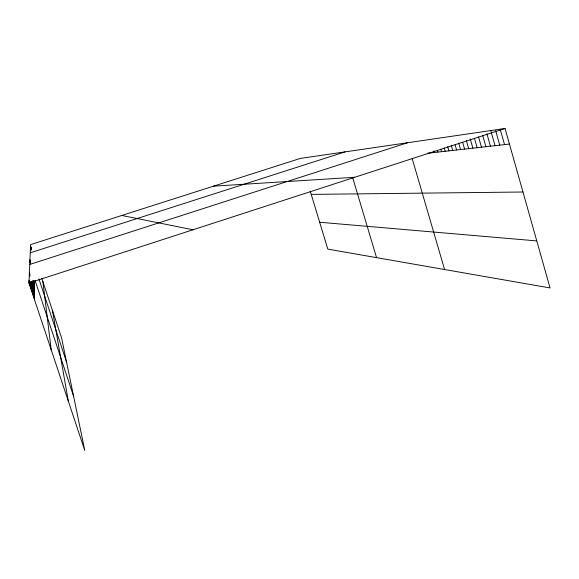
<?xml version="1.0" encoding="UTF-8"?>
<svg xmlns="http://www.w3.org/2000/svg" width="579" height="579" viewBox="0 0 579 579"><rect width="100%" height="100%" fill="white"/><g stroke="black" fill="none" stroke-linecap="round" stroke-linejoin="round"><path stroke-width="0.87" d="M41.833 278.419L61.562 337.854L84.787 450.513L28.95 283.022L30.615 244.606L300.327 158.422L505.054 128.487L550.05 287.951L327.801 249.122L310.286 191.302M28.95 283.022L505.054 128.487M29.753 264.451L407.558 142.745M30.26 252.799L344.997 151.893M427.447 153.269L509.455 144.07M213.485 186.17L354.739 177.275M311.227 194.399L522.975 192.004M319.659 222.242L536.776 240.915M121.807 215.468L193.01 229.769M30.549 246.046L31.114 247.74M30.535 246.343L31.107 248.051M30.521 246.647L31.049 248.217M30.513 246.951L31.034 248.536M30.499 247.262L31.02 249.18M30.47 247.892L31.005 249.506M30.455 248.21L30.998 249.838M30.441 248.536L30.984 250.171M38.967 279.013L66.549 362.027M29.956 259.732L30.528 261.44M29.934 260.224L30.47 261.831M29.913 260.724L30.455 262.338M29.891 261.23L30.434 262.859M29.869 261.744L30.419 263.387M35.087 280.475L73.605 396.26M33.546 280.75L34.118 282.458M33.321 280.815L34.132 283.254M33.054 280.779L34.147 284.057M32.786 280.743L34.161 284.882M32.786 281.546L34.175 285.722M32.504 281.517L34.19 286.576M29.384 272.97L29.949 274.67M32.221 281.488L34.204 287.445M29.355 273.715L29.891 275.343M32.055 281.835L34.219 288.335M29.319 274.475L29.869 276.118M31.78 281.857L34.233 289.239M31.49 281.879L34.255 290.166M31.201 281.901L34.27 291.107M30.904 281.93L34.284 292.069M30.6 281.951L34.299 293.054M30.506 282.61L34.32 294.052M29.934 281.864L34.335 295.08M29.066 280.265L34.356 296.122M29.03 281.162L34.371 297.193M28.993 282.082L34.393 298.286M352.568 177.254L376.545 257.641M412.161 158.487L444.585 269.524M433.881 150.858L434.351 152.494M451.251 145.293L452.735 150.431M447.697 146.61L448.92 150.858M444.209 147.913L445.186 151.278M440.785 149.194L441.509 151.691M437.42 150.446L437.898 152.096M466.298 140.263L468.693 148.644M462.686 142.463L464.59 149.107M458.677 142.977L460.566 149.556M455.123 144.808L456.614 149.997M482.64 135.197L485.911 146.711M478.536 136.861L481.482 147.211M474.454 138.301L477.139 147.696M470.213 138.873L472.877 148.173M500.191 129.197L504.548 144.62M495.667 130.745L499.749 145.163M490.76 130.579L495.045 145.691M486.896 133.742L490.435 146.205M52.392 310.228L68.329 401.146M42.889 281.604L51.205 349.774M34.089 280.924L34.414 299.401"/></g></svg>
